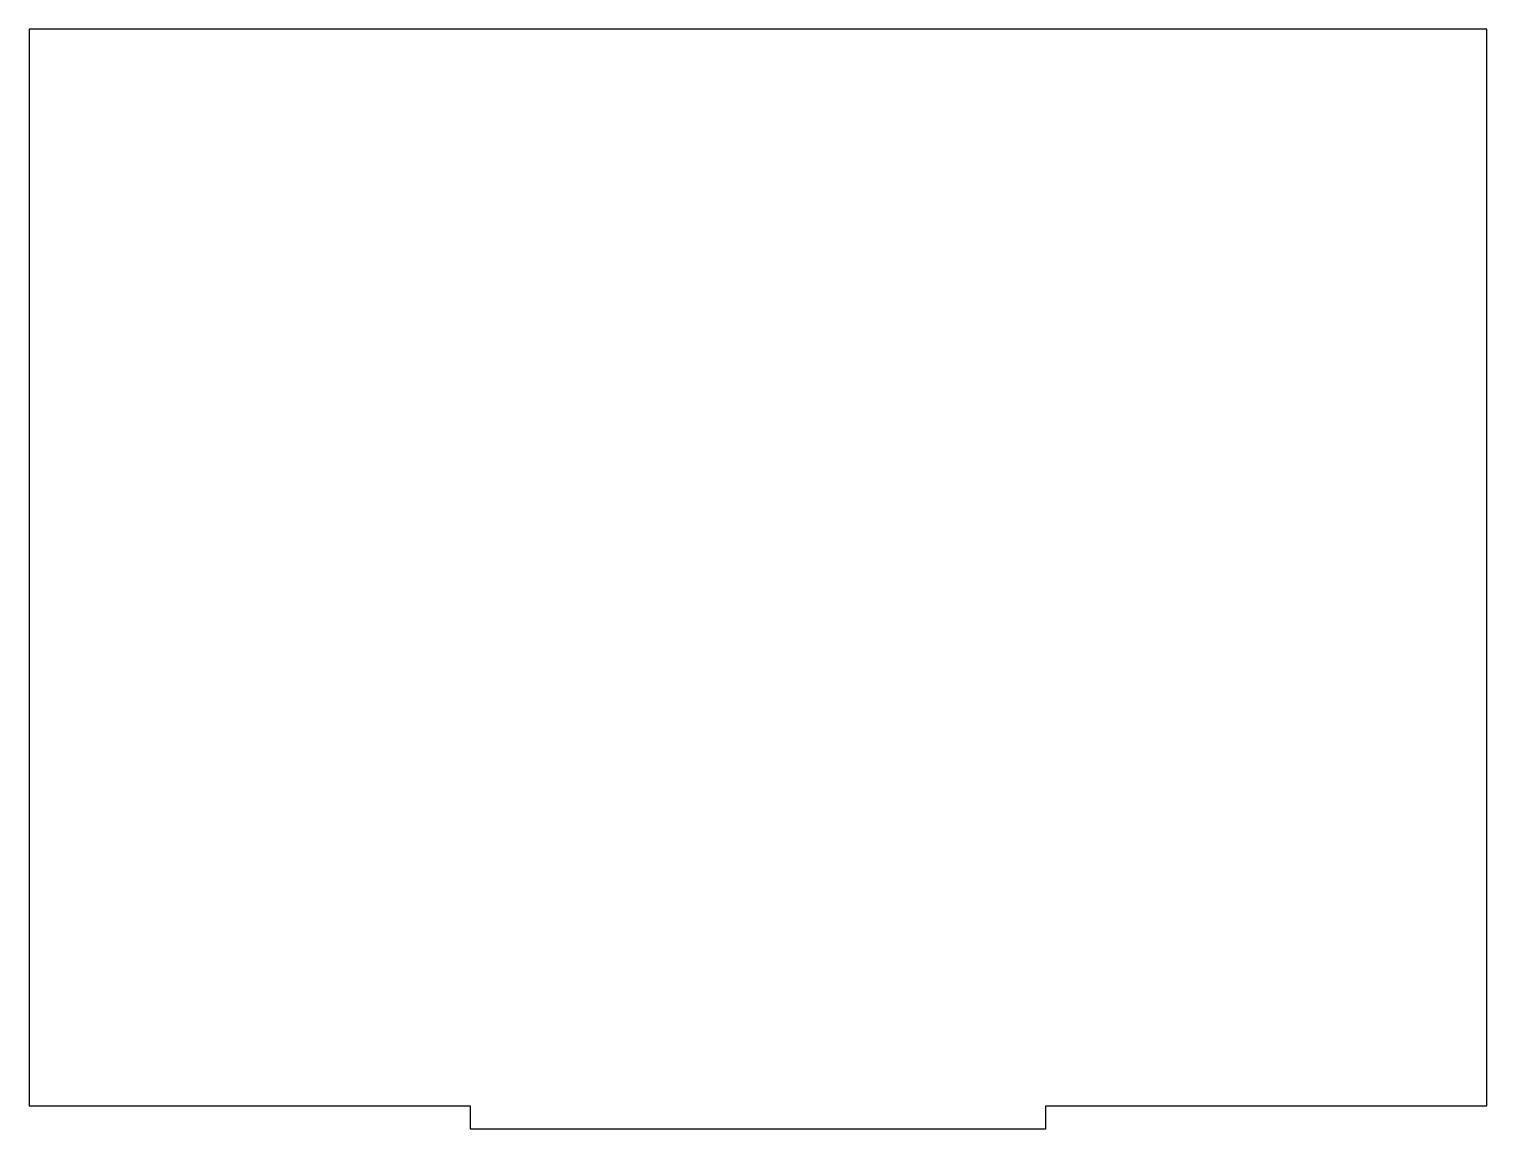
# Model space of a CAD drawing. Header units: millimetres. Extents: x -190 to 190, y -321 to -34.
import ezdxf

# ---------------------------------------------------------------- set-up
doc = ezdxf.new("R2010")
doc.units = ezdxf.units.MM
doc.layers.get('0').update_dxf_attribs({"linetype": 'CONTINUOUS'})

msp = doc.modelspace()

# ---------------------------------------------------------------- linework, layer by layer
msp.add_lwpolyline([(75, -315), (190, -315), (190, -34.34), (-190, -34.34), (-190, -315), (-75, -315), (-75, -321), (75, -321)], close=True)

doc.saveas('drawing.dxf')
